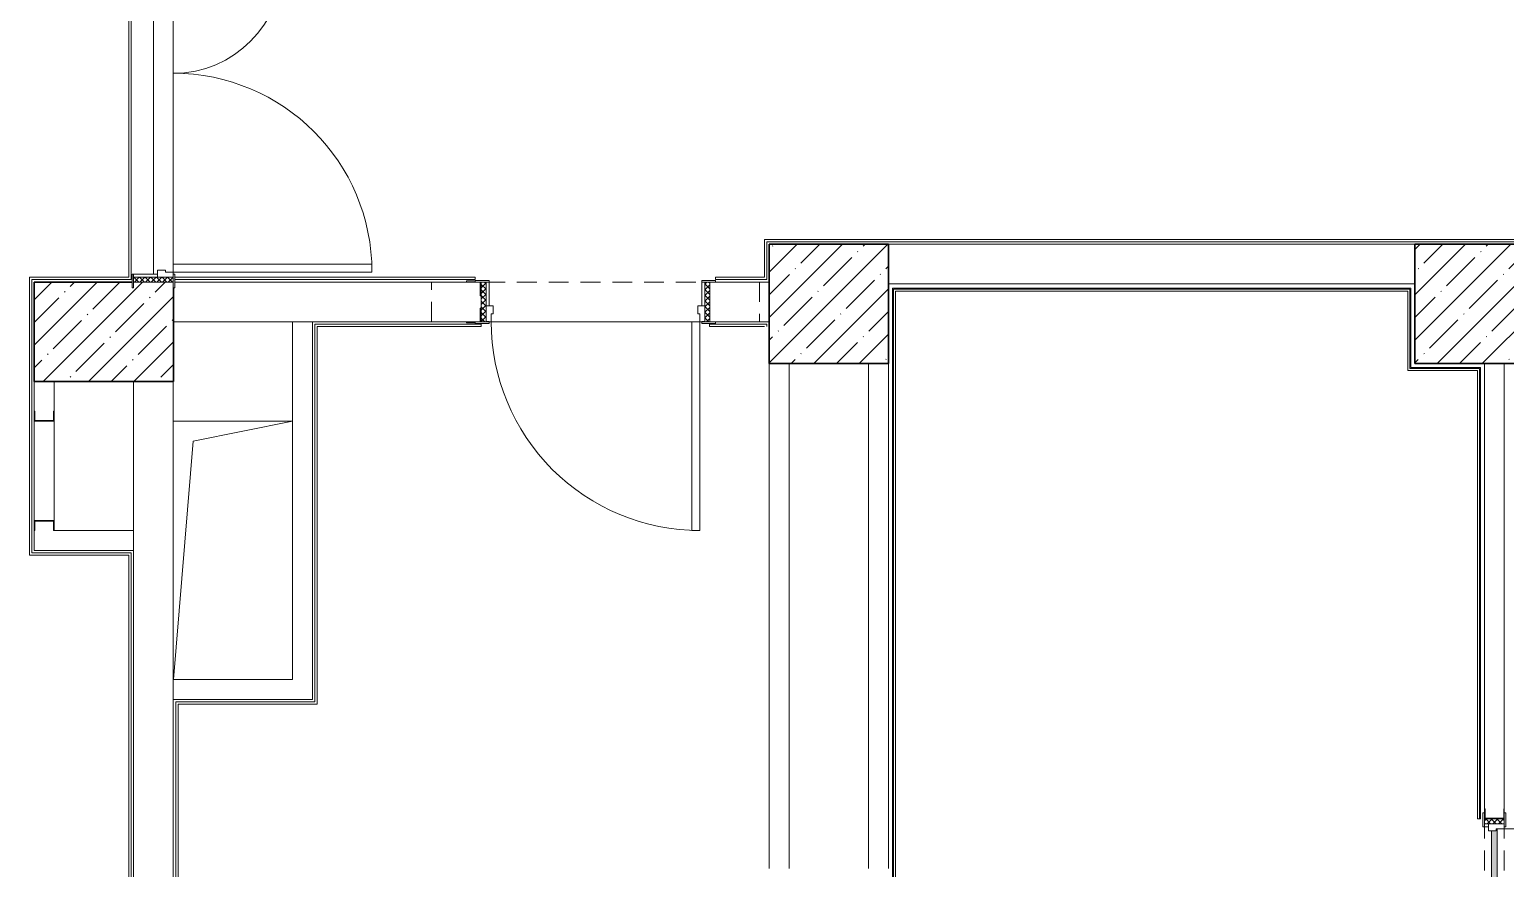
# Model space of a CAD drawing. Header units: millimetres. Extents: x 5993 to 95364, y 94667 to 143522.
# Drawn here: x 44402 to 45007, y 119925 to 120268 of the extents above; entities that cross this region are included whole.
import ezdxf

# ---------------------------------------------------------------- set-up
doc = ezdxf.new("R2010")
doc.units = ezdxf.units.MM
doc.linetypes.add('200_ШТРИХ_ш1п0_6_', pattern=[160, 100, -60])
for name, color, linetype, lineweight in [('0-2', 7, 'Continuous', 9), ('Двери', 7, 'Continuous', 9), ('Каркас_Импост', 7, 'Continuous', 13), ('Каркас_Импост-1', 7, 'Continuous', 9), ('Несущие колонны', 7, 'Continuous', 9), ('Несущие колонны-1', 7, 'Continuous', 35), ('Обобщенные модели', 7, 'Continuous', 9), ('Общие ребра', 7, 'Continuous', 9), ('Открывание-1', 7, 'Continuous', 9), ('Панель', 7, 'Continuous', 13), ('Перекрытия', 7, 'Continuous', 9), ('Перемычка_Пунктирные линии-1', 7, '200_ШТРИХ_ш1п0_6_', 9), ('Стены', 7, 'Continuous', 9), ('Стены-1', 7, 'Continuous', 13)]:
    doc.layers.add(name, color=color, linetype=linetype, lineweight=lineweight)
doc.layers.add('Обобщенные модели-3', color=7, linetype='Continuous', lineweight=9, true_color=0xcf5e07)

# ---------------------------------------------------------------- blocks, each defined once
blk = doc.blocks.new('Дверь_СКБ_1Ст_Внутренняя_ШЕР - СОШ_Д-16_Дв_1150x2100h_Комната инструктора_ Раздевальные  _спортблок_-28030118-АИ2_01_План напольных покрытий и плинтусов 1го этажа _Часть 1_')
at = {"layer": 'Двери'}
h = blk.add_hatch(dxfattribs=at)
h.set_pattern_fill('FP_29', color=256, style=0, pattern_type=2)
h.set_pattern_definition([(135, (1726.41, 164.685), (-14.14214, -14.14214), []), (225, (1726.41, 164.685), (14.14214, -14.14214), [])])
h.paths.add_polyline_path([(562.5, 100), (562.5, -100), (587.5, -100), (587.5, 100)], flags=0)
at = {"layer": 'Каркас_Импост-1'}
h = blk.add_hatch(dxfattribs=at)
h.set_pattern_fill('FP_30', color=256, style=0, pattern_type=2)
h.set_pattern_definition([(45, (-396.384, 164.685), (-14.1421, 14.1421), []), (135, (-396.384, 164.685), (-14.1421, -14.1421), [])])
h.paths.add_polyline_path([(-537.5, 100), (-562.5, 100), (-562.5, -100), (-537.5, -100)], flags=0)
at = {"layer": 'Каркас_Импост'}
for p, q in [((-522.5, 108), (-592.5, 108)), ((-592.5, 108), (-592.5, 100)), ((-592.5, 100), (-522.5, 100)), ((-537.5, 100), (-562.5, 100)), ((-562.5, 100), (-562.5, -100)), ((-512.5, 100), (-537.5, 100)), ((-537.5, 100), (-537.5, 20)), ((-537.5, -100), (-537.5, 100)), ((-522.5, 100), (-537.5, 100)), ((-537.5, 100), (-537.5, 99)), ((-537.5, 99), (-522.5, 99)), ((-522.5, 100), (-522.5, 108)), ((-522.5, 99), (-522.5, 100)), ((-512.5, 60), (-512.5, 100)), ((537.5, 100), (537.5, 60)), ((562.5, 100), (537.5, 100)), ((617.5, 108), (547.5, 108)), ((547.5, 108), (547.5, 100)), ((562.5, 100), (547.5, 100)), ((547.5, 100), (547.5, 99)), ((547.5, 100), (617.5, 100)), ((547.5, 99), (562.5, 99)), ((562.5, 20), (562.5, 100)), ((587.5, 100), (562.5, 100)), ((562.5, 100), (562.5, -100)), ((562.5, 99), (562.5, 100)), ((587.5, -100), (587.5, 100)), ((617.5, 100), (617.5, 108)), ((-537.5, 20), (-502.5, 20)), ((-522.5, 20), (-537.5, 20)), ((-537.5, 20), (-537.5, -100)), ((-522.5, -100), (-522.5, 20)), ((-502.5, 60), (-512.5, 60)), ((-502.5, 20), (-502.5, 60)), ((537.5, 60), (527.5, 60)), ((527.5, 60), (527.5, 20)), ((527.5, 20), (562.5, 20)), ((562.5, 20), (547.5, 20)), ((547.5, 20), (547.5, -100)), ((562.5, -100), (562.5, 20)), ((-522.5, -100), (-592.5, -100)), ((-592.5, -100), (-592.5, -108)), ((-592.5, -108), (-522.5, -108)), ((-562.5, -100), (-537.5, -100)), ((-537.5, -100), (-522.5, -100)), ((-522.5, -108), (-522.5, -100)), ((547.5, -100), (562.5, -100)), ((617.5, -100), (547.5, -100)), ((547.5, -100), (547.5, -108)), ((547.5, -108), (617.5, -108)), ((562.5, -100), (587.5, -100)), ((617.5, -108), (617.5, -100))]:
    blk.add_line(p, q, dxfattribs=at)
at = {"layer": 'Открывание-1'}
blk.add_arc((-512.5, 100), 1050, 360, 90, dxfattribs=at)
at = {"layer": 'Панель'}
for p, q in [((-512.5, 1150), (-512.5, 100)), ((-472.5, 1150), (-512.5, 1150)), ((-472.5, 100), (-472.5, 1150)), ((-512.5, 100), (-472.5, 100))]:
    blk.add_line(p, q, dxfattribs=at)
blk = doc.blocks.new('BSC_Колонна _Прямоугольная - 500х700-V67-АИ2_01_План напольных покрытий и плинтусов 1го этажа _Часть 1_')
at = {"layer": 'Несущие колонны'}
h = blk.add_hatch(dxfattribs=at)
h.set_pattern_fill('FP_98', color=256, style=0, pattern_type=2)
h.set_pattern_definition([(315, (-76100, 34400), (114.04925, 114.04925), []), (315, (-76100, 34285.95), (114.04925, 114.04925), [201.613, -40.323, 3.353, -36.97])])
h.paths.add_polyline_path([(-250, 350), (-250, -350), (250, -350), (250, -150), (220, -150), (220, -142), (250, -142), (250, 350), (-48.7, 350)], flags=0)
at = {"layer": 'Несущие колонны-1'}
for p, q in [((250, 350), (-250, 350)), ((-250, 350), (-250, -350)), ((250, -142), (250, 350)), ((-250, -350), (220, -350))]:
    blk.add_line(p, q, dxfattribs=at)
blk = doc.blocks.new('BSC_Колонна _Прямоугольная - 600х600-28080544-АИ2_01_План напольных покрытий и плинтусов 1го этажа _Часть 1_')
at = {"layer": 'Несущие колонны'}
h = blk.add_hatch(dxfattribs=at)
h.set_pattern_fill('FP_105', color=256, style=0, pattern_type=2)
h.set_pattern_definition([(45, (-38050, -76240), (-114.04925, 114.04925), []), (45, (-37935.95, -76240), (-114.04925, 114.04925), [201.613, -40.323, 3.353, -36.97])])
h.paths.add_polyline_path([(-300, -300), (300, -300), (300, 300), (-300, 300), (-300, -188.7)], flags=0)
at = {"layer": 'Несущие колонны-1'}
for p, q in [((300, 300), (-300, 300)), ((-300, 300), (-300, -300)), ((300, -300), (300, 300)), ((-300, -300), (300, -300))]:
    blk.add_line(p, q, dxfattribs=at)
blk = doc.blocks.new('BSC_Колонна _Прямоугольная - 600х600-V80-АИ2_01_План напольных покрытий и плинтусов 1го этажа _Часть 1_')
at = {"layer": 'Несущие колонны'}
h = blk.add_hatch(dxfattribs=at)
h.set_pattern_fill('FP_112', color=256, style=0, pattern_type=2)
h.set_pattern_definition([(45, (-41300, -76240), (-114.04925, 114.04925), []), (45, (-41185.95, -76240), (-114.04925, 114.04925), [201.613, -40.323, 3.353, -36.97])])
h.paths.add_polyline_path([(-300, -300), (300, -300), (300, 300), (-300, 300), (-300, -188.7)], flags=0)
at = {"layer": 'Несущие колонны-1'}
for p, q in [((300, 300), (-300, 300)), ((-300, 300), (-300, -300)), ((300, -300), (300, 300)), ((-300, -300), (300, -300))]:
    blk.add_line(p, q, dxfattribs=at)
blk = doc.blocks.new('Дверь_СКБ_1Ст_Внутренняя_ШЕР - СОШ_Д-11_1_Дв_1150x2100h_с_у МГН _спортблок_-35429500-АИ2_01_План напольных покрытий и плинтусов 1го этажа _Часть 1_')
at = {"layer": 'Двери'}
h = blk.add_hatch(dxfattribs=at)
h.set_pattern_fill('FP_60', color=256, style=0, pattern_type=2)
h.set_pattern_definition([(135, (1726.41, 114.685), (-14.14214, -14.14214), []), (225, (1726.41, 114.685), (14.14214, -14.14214), [])])
h.paths.add_polyline_path([(587.5, -50), (587.5, 50), (562.5, 50), (562.5, -50)], flags=0)
at = {"layer": 'Каркас_Импост-1'}
h = blk.add_hatch(dxfattribs=at)
h.set_pattern_fill('FP_61', color=256, style=0, pattern_type=2)
h.set_pattern_definition([(45, (-396.384, 114.685), (-14.1421, 14.1421), []), (135, (-396.384, 114.685), (-14.1421, -14.1421), [])])
h.paths.add_polyline_path([(-537.5, 47), (-537.5, 50), (-562.5, 50), (-562.5, -50), (-537.5, -50), (-537.5, 45.2)], flags=0)
at = {"layer": 'Каркас_Импост'}
for p, q in [((-522.5, 58), (-592.5, 58)), ((-592.5, 58), (-592.5, 50)), ((-537.5, 50), (-562.5, 50)), ((-562.5, 50), (-522.5, 50)), ((-512.5, 50), (-537.5, 50)), ((-537.5, 50), (-537.5, -30)), ((-537.5, -50), (-537.5, 50)), ((-522.5, 50), (-537.5, 50)), ((-537.5, 50), (-537.5, 49)), ((-537.5, 49), (-522.5, 49)), ((-522.5, 50), (-522.5, 58)), ((-522.5, 49), (-522.5, 50)), ((-512.5, 10), (-512.5, 50)), ((-502.5, 10), (-512.5, 10)), ((-502.5, -30), (-502.5, 10)), ((537.5, 10), (527.5, 10)), ((527.5, 10), (527.5, -30)), ((537.5, 50), (537.5, 10)), ((562.5, 50), (537.5, 50)), ((617.5, 58), (547.5, 58)), ((547.5, 58), (547.5, 50)), ((562.5, 50), (547.5, 50)), ((547.5, 50), (547.5, 49)), ((547.5, 50), (617.5, 50)), ((547.5, 49), (562.5, 49)), ((562.5, -30), (562.5, 50)), ((587.5, 50), (562.5, 50)), ((562.5, 50), (562.5, -50)), ((562.5, 49), (562.5, 50)), ((587.5, -50), (587.5, 50)), ((617.5, 50), (617.5, 58)), ((-592.5, -50), (-592.5, -58)), ((-592.5, -58), (-522.5, -58)), ((-562.5, -50), (-537.5, -50)), ((-522.5, -50), (-562.5, -50)), ((-537.5, -30), (-502.5, -30)), ((-522.5, -30), (-537.5, -30)), ((-537.5, -30), (-537.5, -50)), ((-537.5, -50), (-522.5, -50)), ((-522.5, -50), (-522.5, -30)), ((-522.5, -58), (-522.5, -50)), ((527.5, -30), (562.5, -30)), ((562.5, -30), (547.5, -30)), ((547.5, -30), (547.5, -50)), ((547.5, -50), (562.5, -50)), ((617.5, -50), (547.5, -50)), ((547.5, -50), (547.5, -58)), ((547.5, -58), (617.5, -58)), ((562.5, -50), (562.5, -30)), ((562.5, -50), (587.5, -50)), ((617.5, -58), (617.5, -50))]:
    blk.add_line(p, q, dxfattribs=at)
at = {"layer": 'Открывание-1'}
blk.add_arc((537.5, 50), 1050, 90, 180, dxfattribs=at)
at = {"layer": 'Панель'}
for p, q in [((537.5, 1100), (497.5, 1100)), ((497.5, 1100), (497.5, 50)), ((537.5, 50), (537.5, 1100)), ((497.5, 50), (537.5, 50))]:
    blk.add_line(p, q, dxfattribs=at)
blk = doc.blocks.new('Дверь_СКБ_2Ст_Внутренняя_ШЕР - СОШ_Д-32_Дв_1650x2400h_Драмкружок-28049317-АИ2_01_План напольных покрытий и плинтусов 1го этажа _Часть 1_')
at = {"layer": 'Двери'}
h = blk.add_hatch(dxfattribs=at)
h.set_pattern_fill('FP_209', color=256, style=0, pattern_type=2)
h.set_pattern_definition([(135, (1476.41, 164.685), (-14.14214, -14.14214), []), (225, (1476.41, 164.685), (14.14214, -14.14214), [])])
h.paths.add_polyline_path([(837.5, 100), (812.5, 100), (812.5, -100), (837.5, -100)], flags=0)
at = {"layer": 'Каркас_Импост-1'}
h = blk.add_hatch(dxfattribs=at)
h.set_pattern_fill('FP_210', color=256, style=0, pattern_type=2)
h.set_pattern_definition([(45, (-646.384, 164.685), (-14.1421, 14.1421), []), (135, (-646.384, 164.685), (-14.1421, -14.1421), [])])
h.paths.add_polyline_path([(-787.5, 100), (-812.5, 100), (-812.5, -100), (-787.5, -100)], flags=0)
at = {"layer": 'Каркас_Импост'}
for p, q in [((-772.5, 108), (-842.5, 108)), ((-842.5, 108), (-842.5, 100)), ((-842.5, 100), (-772.5, 100)), ((-787.5, 100), (-812.5, 100)), ((-812.5, 100), (-812.5, -100)), ((-762.5, 100), (-787.5, 100)), ((-787.5, 100), (-787.5, 20)), ((-787.5, -100), (-787.5, 100)), ((-772.5, 100), (-787.5, 100)), ((-787.5, 100), (-787.5, 99)), ((-787.5, 99), (-772.5, 99)), ((-772.5, 100), (-772.5, 108)), ((-772.5, 99), (-772.5, 100)), ((-762.5, 60), (-762.5, 100)), ((787.5, 100), (787.5, 60)), ((812.5, 100), (787.5, 100)), ((867.5, 108), (797.5, 108)), ((797.5, 108), (797.5, 100)), ((812.5, 100), (797.5, 100)), ((797.5, 100), (797.5, 99)), ((797.5, 100), (867.5, 100)), ((797.5, 99), (812.5, 99)), ((812.5, 20), (812.5, 100)), ((837.5, 100), (812.5, 100)), ((812.5, 100), (812.5, -100)), ((812.5, 99), (812.5, 100)), ((837.5, -100), (837.5, 100)), ((867.5, 100), (867.5, 108)), ((-787.5, 20), (-752.5, 20)), ((-772.5, 20), (-787.5, 20)), ((-787.5, 20), (-787.5, -100)), ((-772.5, -100), (-772.5, 20)), ((-752.5, 60), (-762.5, 60)), ((-752.5, 20), (-752.5, 60)), ((787.5, 60), (777.5, 60)), ((777.5, 60), (777.5, 20)), ((777.5, 20), (812.5, 20)), ((812.5, 20), (797.5, 20)), ((797.5, 20), (797.5, -100)), ((812.5, -100), (812.5, 20)), ((-772.5, -100), (-842.5, -100)), ((-842.5, -100), (-842.5, -108)), ((-842.5, -108), (-772.5, -108)), ((-812.5, -100), (-787.5, -100)), ((-787.5, -100), (-772.5, -100)), ((-772.5, -108), (-772.5, -100)), ((797.5, -100), (812.5, -100)), ((867.5, -100), (797.5, -100)), ((797.5, -100), (797.5, -108)), ((797.5, -108), (867.5, -108)), ((812.5, -100), (837.5, -100)), ((867.5, -108), (867.5, -100))]:
    blk.add_line(p, q, dxfattribs=at)
at = {"layer": 'Открывание-1'}
for centre, radius, start, end in [((787.5, 100), 1000, 90, 180), ((-762.5, 100), 550, 0, 90)]:
    blk.add_arc(centre, radius, start, end, dxfattribs=at)
at = {"layer": 'Панель'}
for p, q in [((787.5, 1100), (747.5, 1100)), ((747.5, 1100), (747.5, 100)), ((787.5, 100), (787.5, 1100)), ((-762.5, 650), (-762.5, 100)), ((-722.5, 650), (-762.5, 650)), ((-722.5, 100), (-722.5, 650)), ((-762.5, 100), (-722.5, 100)), ((747.5, 100), (787.5, 100))]:
    blk.add_line(p, q, dxfattribs=at)
blk = doc.blocks.new('АР_Перемычка - АР_Перемычка-28229281-АИ2_01_План напольных покрытий и плинтусов 1го этажа _Часть 1_')
at = {"layer": 'Перемычка_Пунктирные линии-1'}
for p, q in [((0, 50), (1450, 50)), ((1450, 50), (1450, -50)), ((0, -50), (1450, -50))]:
    blk.add_line(p, q, dxfattribs=at)
blk = doc.blocks.new('АР_Перемычка - АР_Перемычка-28013365-АИ2_01_План напольных покрытий и плинтусов 1го этажа _Часть 1_')
at = {"layer": 'Обобщенные модели'}
blk.add_line((-250, -100), (-243, -100), dxfattribs=at)
at = {"layer": 'Перемычка_Пунктирные линии-1'}
for p, q in [((-250, 100), (1400, 100)), ((-250, -100), (-250, 100)), ((1400, 100), (1400, -100)), ((-250, -100), (1400, -100))]:
    blk.add_line(p, q, dxfattribs=at)
blk = doc.blocks.new('154_Фахверк_СКБ_Швеллер - Тип_100_4830-28147714-АИ2_01_План напольных покрытий и плинтусов 1го этажа _Часть 1_')
at = {"layer": 'Обобщенные модели'}
for p, q in [((125, 50), (175, 50)), ((125, -50), (125, 50)), ((128, 47), (128, -47)), ((175, 47), (128, 47)), ((175, 50), (175, 47)), ((175, -50), (125, -50)), ((128, -47), (175, -47)), ((175, -47), (175, -50))]:
    blk.add_line(p, q, dxfattribs=at)
blk = doc.blocks.new('154_Стойка_СКБ_Уголок - СМ-2230_200-V195-АИ2_01_План напольных покрытий и плинтусов 1го этажа _Часть 1_')
at = {"layer": 'Обобщенные модели'}
for p, q in [((131, 81), (131, 150)), ((200, 156), (155, 156)), ((155, 150), (200, 150)), ((200, 150), (200, 156)), ((125, 81), (131, 81)), ((131, 19), (125, 19)), ((131, -50), (131, 19)), ((200, -50), (155, -50)), ((155, -56), (200, -56)), ((200, -56), (200, -50))]:
    blk.add_line(p, q, dxfattribs=at)
blk = doc.blocks.new('AR_Отверстие прямоугольное _в плите_ - AR_Отверстие прямоугольное _в плите_-V284-АИ2_01_План напольных покрытий и плинтусов 1го этажа _Часть 1_')
at = {"layer": 'Обобщенные модели'}
for p, q in [((300, 650), (-300, 650)), ((-200, 550), (300, 650)), ((-300, -650), (-200, 550))]:
    blk.add_line(p, q, dxfattribs=at)
blk = doc.blocks.new('154_Фахверк_СКБ_Швеллер - Тип_100_4830-36699370-АИ2_01_План напольных покрытий и плинтусов 1го этажа _Часть 1_')
at = {"layer": 'Обобщенные модели'}
for p, q in [((175, 50), (125, 50)), ((125, 50), (125, -50)), ((128, 47), (175, 47)), ((128, -47), (128, 47)), ((175, 47), (175, 50)), ((125, -50), (175, -50)), ((175, -47), (128, -47)), ((175, -50), (175, -47))]:
    blk.add_line(p, q, dxfattribs=at)

msp = doc.modelspace()

# ---------------------------------------------------------------- hatches: boundary and pattern name
at = {"layer": 'Обобщенные модели-3'}
msp.add_hatch(color=256, dxfattribs=at).paths.add_polyline_path([(45003.66, 119855.62), (45003.66, 119941.08), (45003.26, 119941.08), (45003.26, 119940.27), (45001.22, 119940.27), (45001.22, 119856.43), (45003.26, 119856.43), (45003.26, 119855.62)], flags=0)

# ---------------------------------------------------------------- linework, layer by layer
at = {"layer": 'Обобщенные модели'}
for p, q in [((45001.22, 119856.43), (45001.22, 119940.27)), ((45003.66, 119941.08), (45003.66, 119855.62))]:
    msp.add_line(p, q, dxfattribs=at)
at = {"layer": 'Общие ребра'}
for p, q in [((44756.22, 119796.6), (44756.22, 120162.04)), ((44756.22, 120162.04), (44757.04, 120162.04)), ((44967.85, 120162.04), (44757.04, 120162.04)), ((44967.85, 120162.04), (44967.85, 120161.23)), ((44967.85, 120129.89), (44967.85, 120161.23)), ((44967.85, 120129.48), (44967.85, 120129.89)), ((44996.35, 120129.48), (44967.85, 120129.48)), ((44996.35, 120129.48), (44996.35, 120128.67)), ((44996.35, 119945.15), (44996.35, 120128.67))]:
    msp.add_line(p, q, dxfattribs=at)
at = {"layer": 'Перекрытия'}
for p, q in [((44453.02, 120168.18), (44453.02, 120295.97)), ((44461.16, 120291.9), (44461.16, 120172.24)), ((44591.4, 120148.64), (44673.61, 120148.64))]:
    msp.add_line(p, q, dxfattribs=at)
at = {"layer": 'Стены'}
for p, q in [((44442.93, 120166.87), (44442.93, 120297.32)), ((44443.91, 120298.3), (44443.91, 120165.9)), ((44703.4, 120182.34), (45048.84, 120182.34)), ((44703.4, 120166.87), (44703.4, 120182.34)), ((45048.84, 120181.36), (44704.37, 120181.36)), ((44704.37, 120181.36), (44704.37, 120165.9)), ((44402.23, 120053.08), (44402.23, 120166.87)), ((44402.23, 120166.87), (44442.93, 120166.87)), ((44403.21, 120165.9), (44403.21, 120054.06)), ((44443.91, 120165.9), (44403.21, 120165.9)), ((44461.82, 120166.87), (44584.89, 120166.87)), ((44584.89, 120165.9), (44461.82, 120165.9)), ((44584.89, 120166.87), (44584.89, 120165.9)), ((44683.37, 120166.87), (44703.4, 120166.87)), ((44683.37, 120166.87), (44683.37, 120165.9)), ((44704.37, 120165.9), (44683.37, 120165.9)), ((44519.12, 119993.01), (44519.12, 120147.66)), ((44519.12, 120147.66), (44587.33, 120147.66)), ((44520.09, 120146.69), (44520.09, 119992.04)), ((44587.33, 120146.69), (44520.09, 120146.69)), ((44587.33, 120147.66), (44587.33, 120146.69)), ((44680.91, 120147.66), (44704.37, 120147.66)), ((44680.91, 120147.66), (44680.91, 120146.69)), ((44703.4, 120146.69), (44680.91, 120146.69)), ((44704.37, 120146.69), (44704.37, 120147.66)), ((44442.93, 120053.08), (44402.23, 120053.08)), ((44403.21, 120054.06), (44443.91, 120054.06)), ((44442.93, 119894.17), (44442.93, 120053.08)), ((44443.91, 120054.06), (44443.91, 119893.19)), ((44462.14, 119993.01), (44519.12, 119993.01)), ((44462.14, 119583.92), (44462.14, 119993.01)), ((44520.09, 119992.04), (44463.12, 119992.04)), ((44463.12, 119992.04), (44463.12, 119584.89))]:
    msp.add_line(p, q, dxfattribs=at)
at = {"layer": 'Стены-1'}
for p, q in [((44969.89, 120180.38), (44754.19, 120180.38)), ((44581.22, 120164.92), (44461.82, 120164.92)), ((44705.35, 120164.92), (44683.37, 120164.92)), ((44754.19, 120164.11), (44969.89, 120164.11)), ((44755.82, 120162.45), (44755.82, 119796.2)), ((44756.22, 120162.45), (44755.82, 120162.45)), ((44757.04, 120162.45), (44756.22, 120162.45)), ((44968.26, 120162.45), (44757.04, 120162.45)), ((44968.26, 120162.04), (44968.26, 120162.45)), ((44968.26, 120161.23), (44968.26, 120162.04)), ((44757.04, 119797.42), (44757.04, 120161.23)), ((44757.04, 120161.23), (44967.04, 120161.23)), ((44967.04, 120161.23), (44967.04, 120129.89)), ((44968.26, 120129.89), (44968.26, 120161.23)), ((44461.16, 120148.64), (44581.22, 120148.64)), ((44510, 120148.64), (44510, 120002.13)), ((44518.14, 120148.64), (44510, 120148.64)), ((44518.14, 119993.99), (44518.14, 120148.64)), ((44683.37, 120148.64), (44705.35, 120148.64)), ((44705.35, 120131.55), (44705.35, 119924.8)), ((44713.49, 119924.8), (44713.49, 120131.55)), ((44746.05, 120131.55), (44746.05, 119924.8)), ((44754.19, 119924.8), (44754.19, 120131.55)), ((44998.37, 120131.52), (44998.37, 119949.22)), ((45006.51, 120131.52), (44998.37, 120131.52)), ((45006.51, 119949.22), (45006.51, 120131.52)), ((44967.04, 120129.89), (44967.04, 120129.48)), ((44967.04, 120129.48), (44967.04, 120128.67)), ((44967.04, 120128.67), (44995.54, 120128.67)), ((44996.76, 120129.89), (44968.26, 120129.89)), ((44995.54, 120128.67), (44995.54, 119945.15)), ((44996.76, 120129.48), (44996.76, 120129.89)), ((44996.76, 120128.67), (44996.76, 120129.48)), ((44996.76, 119945.15), (44996.76, 120128.67)), ((44404.19, 120124.22), (44404.19, 120112.01)), ((44412.33, 120112.01), (44412.33, 120124.22)), ((44444.88, 120124.22), (44444.88, 119892.24)), ((44461.16, 119892.24), (44461.16, 120124.22)), ((44404.19, 120107.94), (44404.19, 120067.24)), ((44412.33, 120067.24), (44412.33, 120107.94)), ((44404.19, 120063.17), (44404.19, 120055.04)), ((44444.88, 120063.17), (44412.33, 120063.17)), ((44444.88, 120055.04), (44444.88, 120063.17)), ((44404.19, 120055.04), (44412.33, 120055.04)), ((44412.33, 120055.04), (44444.88, 120055.04)), ((44510, 120002.13), (44461.16, 120002.13)), ((44461.16, 120002.13), (44461.16, 119993.99)), ((44461.16, 119993.99), (44510, 119993.99)), ((44510, 119993.99), (44518.14, 119993.99)), ((44995.54, 119945.15), (44996.76, 119945.15))]:
    msp.add_line(p, q, dxfattribs=at)

# ---------------------------------------------------------------- block references
at = {"layer": '0-2', "xscale": 0.08139549610658335, "yscale": 0.08139549610658335, "zscale": 0.08139549610658335}
for name, p, rotation in [('Дверь_СКБ_2Ст_Внутренняя_ШЕР - СОШ_Д-32_Дв_1650x2400h_Драмкружок-28049317-АИ2_01_План напольных покрытий и плинтусов 1го этажа _Часть 1_', (44453.02, 120233.09), 269.9999999999999), ('BSC_Колонна _Прямоугольная - 500х700-V67-АИ2_01_План напольных покрытий и плинтусов 1го этажа _Часть 1_', (44432.68, 120144.57), 89.9999999999999), ('АР_Перемычка - АР_Перемычка-28013365-АИ2_01_План напольных покрытий и плинтусов 1го этажа _Часть 1_', (44680.93, 120156.78), 180), ('154_Стойка_СКБ_Уголок - СМ-2230_200-V195-АИ2_01_План напольных покрытий и плинтусов 1го этажа _Часть 1_', (44597.5, 120160.85), 180), ('Дверь_СКБ_1Ст_Внутренняя_ШЕР - СОШ_Д-16_Дв_1150x2100h_Комната инструктора_ Раздевальные  _спортблок_-28030118-АИ2_01_План напольных покрытий и плинтусов 1го этажа _Часть 1_', (44635.15, 120156.78), 180), ('154_Фахверк_СКБ_Швеллер - Тип_100_4830-36699370-АИ2_01_План напольных покрытий и плинтусов 1го этажа _Часть 1_', (44408.26, 120097.77), 90), ('154_Фахверк_СКБ_Швеллер - Тип_100_4830-36699370-АИ2_01_План напольных покрытий и плинтусов 1го этажа _Часть 1_', (44408.26, 120077.42), 270), ('Дверь_СКБ_1Ст_Внутренняя_ШЕР - СОШ_Д-11_1_Дв_1150x2100h_с_у МГН _спортблок_-35429500-АИ2_01_План напольных покрытий и плинтусов 1го этажа _Часть 1_', (45002.44, 119899.37), 269.9999999999999), ('154_Фахверк_СКБ_Швеллер - Тип_100_4830-28147714-АИ2_01_План напольных покрытий и плинтусов 1го этажа _Часть 1_', (45002.44, 119934.98), 89.9999999999999), ('АР_Перемычка - АР_Перемычка-28229281-АИ2_01_План напольных покрытий и плинтусов 1го этажа _Часть 1_', (45002.44, 119945.15), 269.9999999999999)]:
    msp.add_blockref(name, p, dxfattribs=dict(at, rotation=rotation))
for name, p in [('BSC_Колонна _Прямоугольная - 600х600-28080544-АИ2_01_План напольных покрытий и плинтусов 1го этажа _Часть 1_', (44729.77, 120155.97)), ('BSC_Колонна _Прямоугольная - 600х600-V80-АИ2_01_План напольных покрытий и плинтусов 1го этажа _Часть 1_', (44994.3, 120155.97)), ('AR_Отверстие прямоугольное _в плите_ - AR_Отверстие прямоугольное _в плите_-V284-АИ2_01_План напольных покрытий и плинтусов 1го этажа _Часть 1_', (44485.58, 120055.01))]:
    msp.add_blockref(name, p, dxfattribs=at)

doc.saveas('drawing.dxf')
